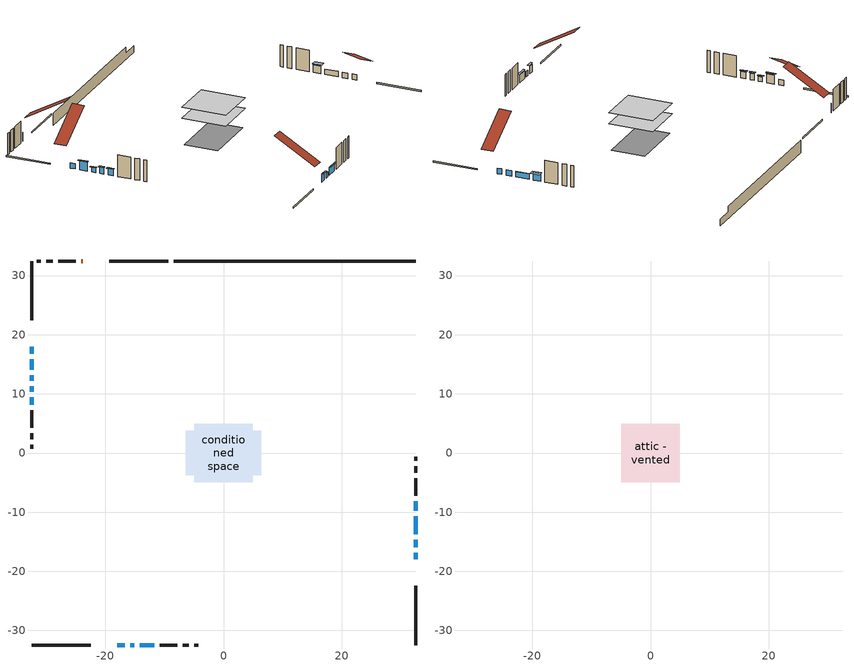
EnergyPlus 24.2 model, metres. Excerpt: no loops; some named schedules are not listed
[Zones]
conditioned space
 floor adiabatic (AdiabaticFloorConstruction): -4.94,-4.94 -4.94,4.94 4.94,4.94 4.94,-4.94 z3.5
 floor foundation (Slab1 construction): -6.42,-3.79 -6.42,3.79 6.42,3.79 6.42,-3.79 z-1.68
 wall outside (RimJoist1 construction): -9.3,32.47 -19.31,32.47 / -32.47,-32.47 -22.46,-32.47 / -32.47,32.47 -32.47,22.46 / 32.47,-32.47 32.47,-22.46 z1.06:1.36
 wall outside (AdiabaticWallConstruction 1): -23.82,32.47 -24.06,32.47 z1.06:3.09
 wall outside (AdiabaticWallConstruction): -17.95,-32.47 -16.73,-32.47 / 32.47,-9.81 32.47,-8.13 / -14.16,-32.47 -11.72,-32.47 z1.06:2.79; -32.47,17.95 -32.47,16.78 / 32.47,-17.95 32.47,-16.9 / 32.47,-15.97 32.47,-14.65 / -15.8,-32.47 -15.09,-32.47 / 32.47,-13.73 32.47,-10.74 z1.06:2.28; -32.47,15.85 -32.47,14.08 z1.06:3.09; -32.47,13.15 -32.47,12.18 z1.06:2.13; -32.47,11.25 -32.47,10.34 / -32.47,9.41 -32.47,8.19 z1.06:2.53
 wall outside (Wall1 construction): -24.98,32.47 -27.94,32.47 / -10.79,-32.47 -7.83,-32.47 / -32.47,7.26 -32.47,4.3 / 32.47,-7.2 32.47,-4.24 z1.06:5.94
 wall outside (Wall2 construction): -28.87,32.47 -29.94,32.47 / -6.91,-32.47 -5.84,-32.47 / -32.47,3.37 -32.47,2.3 / 32.47,-3.31 32.47,-2.24 z1.06:5.94
 wall outside (Wall3 construction): -30.87,32.47 -31.54,32.47 / -4.91,-32.47 -4.24,-32.47 / -32.47,1.37 -32.47,0.7 / 32.47,-1.32 32.47,-0.65 z1.06:5.94
 wall foundation (FoundationWall1 construction): -8.37,32.47,-1.68 -8.37,32.47,1.06 28.38,32.47,1.06 28.38,32.47,-0.21 32.47,32.47,-0.21 32.47,32.47,-1.68
 window (WindowConstruction 7): -17.95,-32.47 -16.73,-32.47 z1.06:2.79
 window (WindowConstruction 8): -32.47,17.95 -32.47,16.78 z1.06:2.28
 window (WindowConstruction 9): 32.47,-17.95 32.47,-16.9 z1.06:2.28
 window (WindowConstruction 10): 32.47,-15.97 32.47,-14.66 z1.06:2.28
 window (WindowConstruction 11): -15.8,-32.47 -15.09,-32.47 z1.06:2.28
 window (WindowConstruction): 32.47,-13.73 32.47,-10.74 z1.06:2.28
 window (WindowConstruction 1): 32.47,-9.81 32.47,-8.13 z1.06:2.79
 window (WindowConstruction 2): -14.16,-32.47 -11.72,-32.47 z1.06:2.79
 window (WindowConstruction 3): -32.47,15.85 -32.47,14.08 z1.06:3.09
 window (WindowConstruction 4): -32.47,13.15 -32.47,12.18 z1.06:2.13
 window (WindowConstruction 5): -32.47,11.25 -32.47,10.34 z1.06:2.53
 window (WindowConstruction 6): -32.47,9.41 -32.47,8.19 z1.06:2.53
 door (Door): -23.82,32.47 -24.05,32.47 z1.06:3.09
 ceiling adiabatic (AdiabaticFloorConstruction): 4.94,-4.94 4.94,4.94 -4.94,4.94 -4.94,-4.94 z3.5
attic - vented
 floor to conditioned space (Floor1 construction Reversed): -4.93,-4.93 -4.93,4.93 4.93,4.93 4.93,-4.93 z5.94
 roof outside (Roof1 construction): -22.89,32.47,5.94 -22.89,23.3,11.29 -20.24,23.3,11.29 -20.24,32.47,5.94; -18.88,-32.47,5.94 -18.88,-23.3,11.29 -21.53,-23.3,11.29 -21.53,-32.47,5.94; -32.47,18.88,5.94 -23.3,18.88,11.29 -23.3,21.53,11.29 -32.47,21.53,5.94; 32.47,-18.88,5.94 23.3,-18.88,11.29 23.3,-21.53,11.29 32.47,-21.53,5.94
shading: -16.53,-32.47 -18.15,-32.47 -18.15,-32.88 -16.53,-32.88 z2.99; 32.47,-7.93 32.47,-10.01 33.69,-10.01 33.69,-7.93 z2.99; -11.52,-32.47 -14.36,-32.47 -14.36,-32.88 -11.52,-32.88 z2.99; -32.47,13.88 -32.47,16.06 -32.88,16.06 -32.88,13.88 z3.29; -32.47,11.98 -32.47,13.35 -32.88,13.35 -32.88,11.98 z2.33; -32.47,10.14 -32.47,11.45 -32.88,11.45 -32.88,10.14 z2.73; -32.47,7.99 -32.47,9.61 -32.88,9.61 -32.88,7.99 z2.73
[Building]
Building 1: Terrain=Suburbs
[Site:Location]
Quebec Intl AP_QC: Latitude {deg}=46.8; Longitude {deg}=-71.38; Time Zone {hr}=-5; Elevation {m}=74; Keep Site Location Information=Yes
[Site:GroundTemperature:Shallow]
0.0108218, -2.24938, -2.43038, -1.3578, 2.94801, 7.23376, 10.9493, 13.303, 13.5029, 11.5886, 7.96783, 3.81355
[Site:WaterMainsTemperature]
Calculation Method=Schedule; Temperature Schedule=mains temperature schedule
[Material] Roughness=Rough; Thermal Absorptance=0.9
Name | Thickness {m} | Conductivity {W/m-K} | Density {kg/m3} | Specific Heat {J/kg-K} | Solar Absorptance | Visible Absorptance
asphalt or fiberglass shingles | 0.00635 | 0.162714 | 1121.4 | 1465.45 | 0.4 | 0.4
ceiling loosefill ins | 0.254 | 0.0480833 | 16.02 | 1046.75 | 0.7 | 0.7
ceiling stud and cavity | 0.1397 | 0.0945616 | 65.682 | 1177.47 | 0.7 | 0.7
concrete 4.0 in. | 0.1016 | 1.803125 | 2242.8 | 837.4 | 0.7 | 0.7
concrete 8.0 in. | 0.2032 | 1.803125 | 2242.8 | 837.4 | 0.7 | 0.7
door material | 0.04445 | 0.0451087 | 512.64 | 1214.23 | 0.7 | 0.7
floor covering | 0.0127 | 0.0433444 | 54.468 | 1339.84 | 0.6 | 0.6
floor rigid ins; wall rigid ins 1 | 0.512978 | 0.029427 | 32.04 | 1214.23 | 0.7 | 0.7
floor stud and cavity | 0.1397 | 1.75129 | 37.0049 | 1207.88 | 0.7 | 0.7
furniture material conditioned space 1 | 0.1524 | 0.115458 | 640.8 | 1214.23 | 0.6 | 0.6
gypsum board | 0.0127 | 0.160291 | 801 | 837.4 | 0.6 | 0.6
osb sheathing 0.5 in. | 0.0127 | 0.115458 | 512.64 | 1214.23 | 0.7 | 0.7
osb sheathing 0.75 in. | 0.01905 | 0.115458 | 512.64 | 1214.23 | 0.7 | 0.7
osb sheathing 2.0 in. | 0.0508 | 0.115458 | 512.64 | 1214.23 | 0.7 | 0.7
rim joist rigid ins; wall rigid ins | 0.051816 | 0.029427 | 32.04 | 1214.23 | 0.7 | 0.7
rim joist stud and cavity | 0.0508 | 0.0327253 | 125.044 | 1163.47 | 0.6 | 0.6
wall stud and cavity | 0.1397 | 0.121872 | 139.0536 | 1170.24 | 0.7 | 0.7
wall stud and cavity 1 | 0.1397 | 0.149979 | 139.0536 | 1170.24 | 0.7 | 0.7
wall stud and cavity 2 | 0.1397 | 0.327206 | 139.0536 | 1170.24 | 0.7 | 0.7
wall stud and cavity 3 | 0.0889 | 0.380278 | 52.3479 | 1209.89 | 0.7 | 0.7
wall stud and cavity 4 | 0.0889 | 0.391764 | 83.0341 | 1211.67 | 0.7 | 0.7
wood siding | 0.0254 | 0.102417 | 544.68 | 1172.36 | 0.4 | 0.4
wood siding 1; wood siding 2; wood siding 3 | 0.0254 | 0.102417 | 544.68 | 1172.36 | 0.7 | 0.7
[WindowMaterial:SimpleGlazingSystem]
Name | U-Factor {W/m2-K} | Solar Heat Gain Coefficient
WindowMaterial | 2.89578 | 0.66
WindowMaterial 1 | 2.904297 | 0.64
WindowMaterial 10 | 2.949721 | 0.59
WindowMaterial 11 | 4.91374 | 0.64
WindowMaterial 2 | 2.91963 | 0.62
WindowMaterial 3 | 2.97754 | 0.59
WindowMaterial 4 | 2.95483 | 0.57
WindowMaterial 5 | 2.94461 | 0.59
WindowMaterial 6 | 2.92644 | 0.61
WindowMaterial 7 | 3.54705 | 0.71
WindowMaterial 8 | 5.076132 | 0.63
WindowMaterial 9 | 2.95597 | 0.58
[Construction]
AdiabaticFloorConstruction: floor stud and cavity, floor rigid ins, osb sheathing 0.75 in., floor covering
AdiabaticWallConstruction: wood siding 2, wall rigid ins 1, wall stud and cavity 3, gypsum board
AdiabaticWallConstruction 1: wood siding 3, wall rigid ins 1, wall stud and cavity 3, gypsum board
Door: door material
Floor1 construction Reversed: gypsum board, ceiling stud and cavity, ceiling loosefill ins
FoundationWall1 construction: concrete 8.0 in.
furniture construction conditioned space 1: furniture material conditioned space 1
PartitionWallConstruction: gypsum board, wall stud and cavity 4, gypsum board
RimJoist1 construction: wood siding 1, rim joist rigid ins, osb sheathing 2.0 in., rim joist stud and cavity
Roof1 construction: asphalt or fiberglass shingles
Slab1 construction: concrete 4.0 in.
Wall1 construction: wood siding, wall rigid ins, osb sheathing 0.5 in., wall stud and cavity, gypsum board
Wall2 construction: wood siding, wall rigid ins, osb sheathing 0.5 in., wall stud and cavity 1, gypsum board
Wall3 construction: wood siding, wall rigid ins, osb sheathing 0.5 in., wall stud and cavity 2, gypsum board
WindowConstruction: WindowMaterial
WindowConstruction 1: WindowMaterial 1
WindowConstruction 10: WindowMaterial 10
WindowConstruction 11: WindowMaterial 11
WindowConstruction 2: WindowMaterial 2
WindowConstruction 3: WindowMaterial 3
WindowConstruction 4: WindowMaterial 4
WindowConstruction 5: WindowMaterial 5
WindowConstruction 6: WindowMaterial 6
WindowConstruction 7: WindowMaterial 7
WindowConstruction 8: WindowMaterial 8
WindowConstruction 9: WindowMaterial 9
[Zone] Multiplier=1; Part of Total Floor Area=Yes
Name | Volume {m3}
attic - vented | 80.675
conditioned space | 534.2
[Space]
Name | Zone | Volume {m3}
attic - vented 1 | attic - vented | 80.675
conditioned space 1 | conditioned space | 534.2
[ZoneInfiltration:EffectiveLeakageArea]
infil attic - vented 1: Zone or Space=attic - vented 1; Schedule=Always On Discrete; Effective Air Leakage Area {cm2}=3594.83; Stack Coefficient=0.000371991; Wind Coefficient=1.30313e-05
[ZoneMixing]
whole house fan mix: Zone or Space=attic - vented; Schedule=Always On Continuous; Design Flow Rate Calculation Method=Flow/Zone; Design Flow Rate {m3/s}=0; Source Zone or Space=conditioned space
[SurfaceProperty:ExposedFoundationPerimeter]
Slab1: Exposed Perimeter Calculation Method=TotalExposedPerimeter; Total Exposed Perimeter {m}=40.843
[InternalMass] Zone or ZoneList=conditioned space; Space or SpaceList=conditioned space 1
Name | Construction | Surface Area {m2}
furniture mass conditioned space 1 | furniture construction conditioned space 1 | 77.9196
partition wall mass | PartitionWallConstruction | 194.799
[Lights]
interior lighting: Zone or ZoneList or Space or SpaceList=conditioned space 1; Schedule=interior lighting schedule; Design Level Calculation Method=LightingLevel; Lighting Level {W}=343.2; Return Air Fraction=0; Fraction Radiant=0.6; Fraction Visible=0.2; Fraction Replaceable=1
[People]
occupants: Zone or ZoneList or Space or SpaceList=conditioned space 1; Number of People Schedule=occupants schedule; Number of People Calculation Method=People; Number of People=3; Fraction Radiant=0.314171; Sensible Heat Fraction=0.56303; Activity Level Schedule=occupants activity schedule; Carbon Dioxide Generation Rate {m3/s-W}=0; Enable ASHRAE 55 Comfort Warnings=No; Mean Radiant Temperature Calculation Type=EnclosureAveraged
[ElectricEquipment] Zone or ZoneList or Space or SpaceList=conditioned space 1; Design Level Calculation Method=EquipmentLevel
Name | Schedule | Design Level {W} | Fraction Latent | Fraction Radiant | Fraction Lost
clothes dryer | clothes dryer schedule | 140.772 | 0.015 | 0.081 | 0.85
clothes washer | clothes washer schedule | 32.1985 | 0.03 | 0.162 | 0.7
cooking range | cooking range schedule | 215.147 | 0.08 | 0.432 | 0.2
dishwasher | dishwasher schedule | 66.8632 | 0.3 | 0.18 | 0.4
fridge | fridge schedule | 72.9452 | 0 | 0.6 | 0
mech vent bath fan 0 | mech vent bath fan 0 schedule | 50.2 | 0 | 0 | 1
mech vent house fan | mech vent house fan schedule | 0 | 0 | 0 | 1
mech vent house fan cfis | mech vent house fan cfis schedule | 0 | 0 | 0 | 0
mech vent range fan 0 | mech vent range fan 0 schedule | 57 | 0 | 0 | 1
misc plug loads | misc plug loads schedule | 494.7 | 0.045 | 0.513 | 0.1
whole house fan | Always On Discrete | 0 | 0 | 0 | 1
[OtherEquipment] Zone or ZoneList or Space or SpaceList=conditioned space 1; Design Level Calculation Method=EquipmentLevel
Name | Fuel Type | Schedule | Design Level {W} | Fraction Latent | Fraction Radiant | Fraction Lost
clothes dryer 1 | Electricity | clothes dryer schedule | 0 | 0.015 | 0.081 | 0.85
cooking range 1 | Electricity | cooking range schedule | 0 | 0.08 | 0.432 | 0.2
general water use latent | None | general water use schedule | 62.594 | 1 | 0 | 0
general water use sensible | None | general water use schedule | -61.6891 | 0 | 0.6 | 0
mech vent house fan latent load | None | Always On Discrete | 0 | 1 | 0 | 0
mech vent house fan sensible load | None | Always On Discrete | 0 | 0 | 0 | 0
water heater energy adjustment1 | Electricity | Always On Discrete | 0.01 | 0 | 0 | 1
[ZoneInfiltration:DesignFlowRate] Zone or ZoneList or Space or SpaceList=conditioned space 1; Schedule=Always On Discrete; Design Flow Rate Calculation Method=Flow/Zone; Design Flow Rate {m3/s}=0
infil flow; natural vent flow; whole house fan flow
[AvailabilityManager:Scheduled]
mini split heat pump airloop Availability Manager: Schedule=Always On Discrete
[Foundation:Kiva]
Foundation Kiva 1: Initial Indoor Air Temperature {C}=18; Wall Height Above Grade {m}=1.06; Wall Depth Below Slab {m}=0.2032
[Foundation:Kiva:Settings]
Soil Conductivity {W/m-K}=0.849921; Soil Density {kg/m3}=1842.3; Soil Specific Heat {J/kg-K}=418.7; Ground Solar Absorptivity=0.9; Ground Thermal Absorptivity=0.9; Ground Surface Roughness {m}=0.03; Far-Field Width {m}=40; Deep-Ground Boundary Condition=ZeroFlux; Deep-Ground Depth {m}=40; Minimum Cell Dimension {m}=0.2; Maximum Cell Growth Coefficient=3; Simulation Timestep=Timestep
[Exterior:Lights]
exterior lighting: Schedule=exterior lighting schedule; Design Level {W}=75.6
[EnergyManagementSystem:GlobalVariable]
infil_program_Qfan
infil_program_Qinf
mini_split_heat_pump_airloop_Fan_RTF
natural_vent_program_Qnv
natural_vent_program_Qwhf
[EnergyManagementSystem:Sensor]
Name | Output:Variable or Output:Meter Index Key | Output:Variable or Output:Meter
airflow_gain | infil flow | Infiltration Sensible Heat Gain Energy
airflow_gain_1 | natural vent flow | Infiltration Sensible Heat Gain Energy
airflow_gain_2 | whole house fan flow | Infiltration Sensible Heat Gain Energy
airflow_loss | infil flow | Infiltration Sensible Heat Loss Energy
airflow_loss_1 | natural vent flow | Infiltration Sensible Heat Loss Energy
airflow_loss_2 | whole house fan flow | Infiltration Sensible Heat Loss Energy
clg_load_cond |  | Cooling:EnergyTransfer:Zone:CONDITIONED SPACE
clg_sp_s; clg_sp_s_1 | cooling setpoint | Schedule Value
clothes_dryer_exhaust_0_sch_s | clothes dryer exhaust 0 schedule | Schedule Value
cool_season | cooling season schedule | Schedule Value
htg_load_cond |  | Heating:EnergyTransfer:Zone:CONDITIONED SPACE
htg_sp_s; htg_sp_s_1 | heating setpoint | Schedule Value
ig_ee_conv | clothes dryer | Electric Equipment Convective Heating Energy
ig_ee_conv_2 | cooking range | Electric Equipment Convective Heating Energy
ig_ee_conv_4 | fridge | Electric Equipment Convective Heating Energy
ig_ee_conv_5 | misc plug loads | Electric Equipment Convective Heating Energy
ig_ee_conv_6 | whole house fan | Electric Equipment Convective Heating Energy
ig_ee_rad | clothes dryer | Electric Equipment Radiant Heating Energy
ig_ee_rad_2 | cooking range | Electric Equipment Radiant Heating Energy
ig_ee_rad_4 | fridge | Electric Equipment Radiant Heating Energy
ig_ee_rad_5 | misc plug loads | Electric Equipment Radiant Heating Energy
ig_ee_rad_6 | whole house fan | Electric Equipment Radiant Heating Energy
ig_lgt_conv | interior lighting | Lights Convective Heating Energy
ig_lgt_rad | interior lighting | Lights Radiant Heating Energy
ig_lgt_vis | interior lighting | Lights Visible Radiation Heating Energy
ig_oe_conv | clothes dryer 1 | Other Equipment Convective Heating Energy
ig_oe_conv_1 | cooking range 1 | Other Equipment Convective Heating Energy
ig_oe_conv_2 | general water use latent | Other Equipment Convective Heating Energy
ig_oe_conv_3 | general water use sensible | Other Equipment Convective Heating Energy
ig_oe_conv_4 | water heater energy adjustment1 | Other Equipment Convective Heating Energy
ig_oe_rad | clothes dryer 1 | Other Equipment Radiant Heating Energy
ig_oe_rad_1 | cooking range 1 | Other Equipment Radiant Heating Energy
ig_oe_rad_2 | general water use latent | Other Equipment Radiant Heating Energy
ig_oe_rad_3 | general water use sensible | Other Equipment Radiant Heating Energy
ig_oe_rad_4 | water heater energy adjustment1 | Other Equipment Radiant Heating Energy
ig_ppl_conv | occupants | People Convective Heating Energy
ig_ppl_rad | occupants | People Radiant Heating Energy
im_conv | furniture mass conditioned space 1 | Surface Inside Face Convection Heat Gain Energy
im_conv_1 | partition wall mass | Surface Inside Face Convection Heat Gain Energy
im_ig | furniture mass conditioned space 1 | Surface Inside Face Internal Gains Radiation Heat Gain Energy
im_ig_1 | partition wall mass | Surface Inside Face Internal Gains Radiation Heat Gain Energy
im_lgt | furniture mass conditioned space 1 | Surface Inside Face Lights Radiation Heat Gain Energy
im_lgt_1 | partition wall mass | Surface Inside Face Lights Radiation Heat Gain Energy
im_sol | furniture mass conditioned space 1 | Surface Inside Face Solar Radiation Heat Gain Energy
im_sol_1 | partition wall mass | Surface Inside Face Solar Radiation Heat Gain Energy
im_surf | furniture mass conditioned space 1 | Surface Inside Face Net Surface Thermal Radiation Heat Gain Energy
im_surf_1 | partition wall mass | Surface Inside Face Net Surface Thermal Radiation Heat Gain Energy
mech_vent_bath_fan_0_sch_s | mech vent bath fan 0 schedule | Schedule Value
mech_vent_range_fan_0_sch_s | mech vent range fan 0 schedule | Schedule Value
mv_conv | mech vent bath fan 0 | Electric Equipment Convective Heating Energy
mv_conv_1 | mech vent house fan | Electric Equipment Convective Heating Energy
mv_conv_2 | mech vent house fan cfis | Electric Equipment Convective Heating Energy
mv_conv_3 | mech vent range fan 0 | Electric Equipment Convective Heating Energy
mv_conv_4 | mech vent house fan latent load | Other Equipment Convective Heating Energy
mv_conv_5 | mech vent house fan sensible load | Other Equipment Convective Heating Energy
mv_rad | mech vent bath fan 0 | Electric Equipment Radiant Heating Energy
mv_rad_1 | mech vent house fan | Electric Equipment Radiant Heating Energy
mv_rad_2 | mech vent house fan cfis | Electric Equipment Radiant Heating Energy
mv_rad_3 | mech vent range fan 0 | Electric Equipment Radiant Heating Energy
mv_rad_4 | mech vent house fan latent load | Other Equipment Radiant Heating Energy
mv_rad_5 | mech vent house fan sensible load | Other Equipment Radiant Heating Energy
natural_vent_s | natural vent schedule | Schedule Value
out_pb_s |  | Site Outdoor Air Barometric Pressure
out_wt_s |  | Site Outdoor Air Humidity Ratio
site_vw_s |  | Site Wind Speed
ss_back_out | Window1 | Surface Window Shortwave from Zone Back Out Window Heat Transfer Rate
ss_back_out_1 | Window10 | Surface Window Shortwave from Zone Back Out Window Heat Transfer Rate
ss_back_out_10 | Window8 | Surface Window Shortwave from Zone Back Out Window Heat Transfer Rate
ss_back_out_11 | Window9 | Surface Window Shortwave from Zone Back Out Window Heat Transfer Rate
ss_back_out_2 | Window12 | Surface Window Shortwave from Zone Back Out Window Heat Transfer Rate
ss_back_out_3 | Window13 | Surface Window Shortwave from Zone Back Out Window Heat Transfer Rate
ss_back_out_4 | Window14 | Surface Window Shortwave from Zone Back Out Window Heat Transfer Rate
ss_back_out_5 | Window2 | Surface Window Shortwave from Zone Back Out Window Heat Transfer Rate
ss_back_out_6 | Window3 | Surface Window Shortwave from Zone Back Out Window Heat Transfer Rate
ss_back_out_7 | Window4 | Surface Window Shortwave from Zone Back Out Window Heat Transfer Rate
ss_back_out_8 | Window6 | Surface Window Shortwave from Zone Back Out Window Heat Transfer Rate
ss_back_out_9 | Window7 | Surface Window Shortwave from Zone Back Out Window Heat Transfer Rate
ss_conv | Door1 | Surface Inside Face Convection Heat Gain Energy
ss_conv_1 | Window1 | Surface Inside Face Convection Heat Gain Energy
ss_conv_10 | Window7 | Surface Inside Face Convection Heat Gain Energy
ss_conv_11 | Window8 | Surface Inside Face Convection Heat Gain Energy
ss_conv_12 | Window9 | Surface Inside Face Convection Heat Gain Energy
ss_conv_2 | Window10 | Surface Inside Face Convection Heat Gain Energy
ss_conv_3 | Window12 | Surface Inside Face Convection Heat Gain Energy
ss_conv_4 | Window13 | Surface Inside Face Convection Heat Gain Energy
ss_conv_5 | Window14 | Surface Inside Face Convection Heat Gain Energy
ss_conv_6 | Window2 | Surface Inside Face Convection Heat Gain Energy
ss_conv_7 | Window3 | Surface Inside Face Convection Heat Gain Energy
ss_conv_8 | Window4 | Surface Inside Face Convection Heat Gain Energy
ss_conv_9 | Window6 | Surface Inside Face Convection Heat Gain Energy
ss_ig | Door1 | Surface Inside Face Internal Gains Radiation Heat Gain Energy
ss_ig_1 | Window1 | Surface Inside Face Internal Gains Radiation Heat Gain Energy
ss_ig_10 | Window7 | Surface Inside Face Internal Gains Radiation Heat Gain Energy
ss_ig_11 | Window8 | Surface Inside Face Internal Gains Radiation Heat Gain Energy
ss_ig_12 | Window9 | Surface Inside Face Internal Gains Radiation Heat Gain Energy
ss_ig_2 | Window10 | Surface Inside Face Internal Gains Radiation Heat Gain Energy
ss_ig_3 | Window12 | Surface Inside Face Internal Gains Radiation Heat Gain Energy
ss_ig_4 | Window13 | Surface Inside Face Internal Gains Radiation Heat Gain Energy
ss_ig_5 | Window14 | Surface Inside Face Internal Gains Radiation Heat Gain Energy
ss_ig_6 | Window2 | Surface Inside Face Internal Gains Radiation Heat Gain Energy
ss_ig_7 | Window3 | Surface Inside Face Internal Gains Radiation Heat Gain Energy
ss_ig_8 | Window4 | Surface Inside Face Internal Gains Radiation Heat Gain Energy
ss_ig_9 | Window6 | Surface Inside Face Internal Gains Radiation Heat Gain Energy
ss_lgt | Door1 | Surface Inside Face Lights Radiation Heat Gain Energy
ss_sol | Door1 | Surface Inside Face Solar Radiation Heat Gain Energy
ss_surf | Door1 | Surface Inside Face Net Surface Thermal Radiation Heat Gain Energy
ss_surf_1 | Window1 | Surface Inside Face Net Surface Thermal Radiation Heat Gain Energy
ss_surf_10 | Window7 | Surface Inside Face Net Surface Thermal Radiation Heat Gain Energy
ss_surf_11 | Window8 | Surface Inside Face Net Surface Thermal Radiation Heat Gain Energy
ss_surf_12 | Window9 | Surface Inside Face Net Surface Thermal Radiation Heat Gain Energy
ss_surf_2 | Window10 | Surface Inside Face Net Surface Thermal Radiation Heat Gain Energy
ss_surf_3 | Window12 | Surface Inside Face Net Surface Thermal Radiation Heat Gain Energy
ss_surf_4 | Window13 | Surface Inside Face Net Surface Thermal Radiation Heat Gain Energy
ss_surf_5 | Window14 | Surface Inside Face Net Surface Thermal Radiation Heat Gain Energy
ss_surf_6 | Window2 | Surface Inside Face Net Surface Thermal Radiation Heat Gain Energy
ss_surf_7 | Window3 | Surface Inside Face Net Surface Thermal Radiation Heat Gain Energy
ss_surf_8 | Window4 | Surface Inside Face Net Surface Thermal Radiation Heat Gain Energy
ss_surf_9 | Window6 | Surface Inside Face Net Surface Thermal Radiation Heat Gain Energy
ss_trans_in | Window1 | Surface Window Transmitted Solar Radiation Rate
ss_trans_in_1 | Window10 | Surface Window Transmitted Solar Radiation Rate
ss_trans_in_10 | Window8 | Surface Window Transmitted Solar Radiation Rate
ss_trans_in_11 | Window9 | Surface Window Transmitted Solar Radiation Rate
ss_trans_in_2 | Window12 | Surface Window Transmitted Solar Radiation Rate
ss_trans_in_3 | Window13 | Surface Window Transmitted Solar Radiation Rate
ss_trans_in_4 | Window14 | Surface Window Transmitted Solar Radiation Rate
ss_trans_in_5 | Window2 | Surface Window Transmitted Solar Radiation Rate
ss_trans_in_6 | Window3 | Surface Window Transmitted Solar Radiation Rate
ss_trans_in_7 | Window4 | Surface Window Transmitted Solar Radiation Rate
ss_trans_in_8 | Window6 | Surface Window Transmitted Solar Radiation Rate
ss_trans_in_9 | Window7 | Surface Window Transmitted Solar Radiation Rate
ss_trans_out | Window1 | Surface Inside Face Initial Transmitted Diffuse Transmitted Out Window Solar Radiation Rate
ss_trans_out_1 | Window10 | Surface Inside Face Initial Transmitted Diffuse Transmitted Out Window Solar Radiation Rate
ss_trans_out_10 | Window8 | Surface Inside Face Initial Transmitted Diffuse Transmitted Out Window Solar Radiation Rate
ss_trans_out_11 | Window9 | Surface Inside Face Initial Transmitted Diffuse Transmitted Out Window Solar Radiation Rate
ss_trans_out_2 | Window12 | Surface Inside Face Initial Transmitted Diffuse Transmitted Out Window Solar Radiation Rate
ss_trans_out_3 | Window13 | Surface Inside Face Initial Transmitted Diffuse Transmitted Out Window Solar Radiation Rate
ss_trans_out_4 | Window14 | Surface Inside Face Initial Transmitted Diffuse Transmitted Out Window Solar Radiation Rate
ss_trans_out_5 | Window2 | Surface Inside Face Initial Transmitted Diffuse Transmitted Out Window Solar Radiation Rate
ss_trans_out_6 | Window3 | Surface Inside Face Initial Transmitted Diffuse Transmitted Out Window Solar Radiation Rate
ss_trans_out_7 | Window4 | Surface Inside Face Initial Transmitted Diffuse Transmitted Out Window Solar Radiation Rate
ss_trans_out_8 | Window6 | Surface Inside Face Initial Transmitted Diffuse Transmitted Out Window Solar Radiation Rate
ss_trans_out_9 | Window7 | Surface Inside Face Initial Transmitted Diffuse Transmitted Out Window Solar Radiation Rate
s_conv | Floor1 | Surface Inside Face Convection Heat Gain Energy
s_conv_1 | FoundationWall1 | Surface Inside Face Convection Heat Gain Energy
s_conv_10 | Wall1:180 | Surface Inside Face Convection Heat Gain Energy
s_conv_11 | Wall1:270 | Surface Inside Face Convection Heat Gain Energy
s_conv_12 | Wall1:90 | Surface Inside Face Convection Heat Gain Energy
s_conv_13 | Wall2:0 | Surface Inside Face Convection Heat Gain Energy
s_conv_14 | Wall2:180 | Surface Inside Face Convection Heat Gain Energy
s_conv_15 | Wall2:270 | Surface Inside Face Convection Heat Gain Energy
s_conv_16 | Wall2:90 | Surface Inside Face Convection Heat Gain Energy
s_conv_17 | Wall3:0 | Surface Inside Face Convection Heat Gain Energy
s_conv_18 | Wall3:180 | Surface Inside Face Convection Heat Gain Energy
s_conv_19 | Wall3:270 | Surface Inside Face Convection Heat Gain Energy
